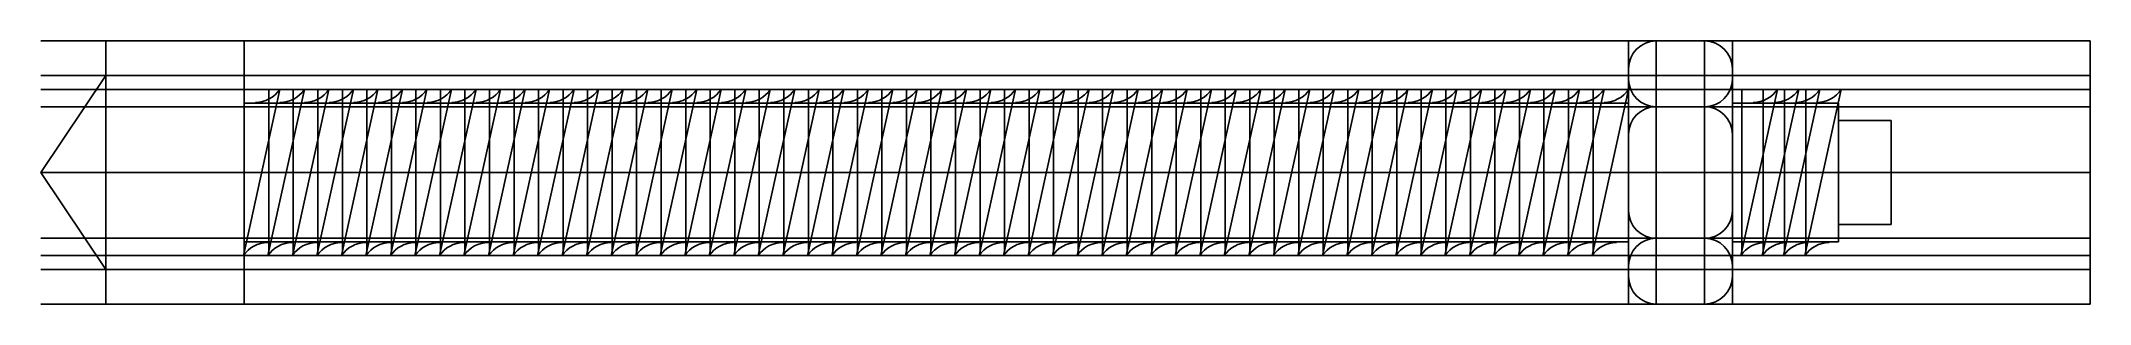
# Model space of a CAD drawing. Extents: x -115 to 33, y -10 to 10.
import ezdxf

# ---------------------------------------------------------------- set-up
doc = ezdxf.new("R2010")
doc.units = 0
doc.layers.get('0').update_dxf_attribs({"linetype": 'CONTINUOUS'})

msp = doc.modelspace()

# ---------------------------------------------------------------- linework, layer by layer
at = {"linetype": 'CONTINUOUS'}
for p, q in [((33.34, 9.5), (-114.69, 9.5)), ((-110, -9.5), (-110, 9.5)), ((-100, -9.5), (-100, 9.5)), ((0, 9.5), (0, -9.5)), ((0, -9.5), (0, 9.5)), ((2, -9.5), (2, 9.5)), ((2, 9.5), (5.5, 9.5)), ((5.5, -9.5), (5.5, 9.5)), ((7.5, -9.5), (7.5, 9.5)), ((33.34, -9.5), (33.34, 9.5)), ((0, 7.5), (0, -7.5)), ((7.5, 7.5), (7.5, -7.5)), ((-114.69, 7), (33.34, 7)), ((-110, 7), (-114.69, 0)), ((33.34, 6), (-114.69, 6)), ((0, 7), (-110, 7)), ((0, 7), (-110, 7)), ((-97.44, 6), (-100.07, 6)), ((-100.07, -6), (-97.44, 6)), ((-100, -6), (-100, 6)), ((-100, 6), (0, 6)), ((-100, -6), (-100, 6)), ((-95.66, 6), (-98.3, 6)), ((-98.3, -6), (-95.66, 6)), ((-98.23, -6), (-98.23, 6)), ((-93.89, 6), (-96.53, 6)), ((-96.53, -6), (-93.89, 6)), ((-96.46, -6), (-96.46, 6)), ((-92.12, 6), (-94.75, 6)), ((-94.75, -6), (-92.12, 6)), ((-94.69, -6), (-94.69, 6)), ((-90.35, 6), (-92.98, 6)), ((-92.98, -6), (-90.35, 6)), ((-92.91, -6), (-92.91, 6)), ((-88.58, 6), (-91.21, 6)), ((-91.21, -6), (-88.58, 6)), ((-91.14, -6), (-91.14, 6)), ((-86.81, 6), (-89.44, 6)), ((-89.44, -6), (-86.81, 6)), ((-89.37, -6), (-89.37, 6)), ((-85.03, 6), (-87.67, 6)), ((-87.67, -6), (-85.03, 6)), ((-87.6, -6), (-87.6, 6)), ((-83.26, 6), (-85.9, 6)), ((-85.9, -6), (-83.26, 6)), ((-85.83, -6), (-85.83, 6)), ((-81.49, 6), (-84.13, 6)), ((-84.13, -6), (-81.49, 6)), ((-84.06, -6), (-84.06, 6)), ((-79.72, 6), (-82.35, 6)), ((-82.35, -6), (-79.72, 6)), ((-82.28, -6), (-82.28, 6)), ((-77.95, 6), (-80.58, 6)), ((-80.58, -6), (-77.95, 6)), ((-80.51, -6), (-80.51, 6)), ((-76.18, 6), (-78.81, 6)), ((-78.81, -6), (-76.18, 6)), ((-78.74, -6), (-78.74, 6)), ((-74.41, 6), (-77.04, 6)), ((-77.04, -6), (-74.41, 6)), ((-76.97, -6), (-76.97, 6)), ((-72.63, 6), (-75.27, 6)), ((-75.27, -6), (-72.63, 6)), ((-75.2, -6), (-75.2, 6)), ((-70.86, 6), (-73.5, 6)), ((-73.5, -6), (-70.86, 6)), ((-73.43, -6), (-73.43, 6)), ((-69.09, 6), (-71.72, 6)), ((-71.72, -6), (-69.09, 6)), ((-71.66, -6), (-71.66, 6)), ((-67.32, 6), (-69.95, 6)), ((-69.95, -6), (-67.32, 6)), ((-69.88, -6), (-69.88, 6)), ((-65.55, 6), (-68.18, 6)), ((-68.18, -6), (-65.55, 6)), ((-68.11, -6), (-68.11, 6)), ((-63.78, 6), (-66.41, 6)), ((-66.41, -6), (-63.78, 6)), ((-66.34, -6), (-66.34, 6)), ((-62, 6), (-64.64, 6)), ((-64.64, -6), (-62, 6)), ((-64.57, -6), (-64.57, 6)), ((-60.23, 6), (-62.87, 6)), ((-62.87, -6), (-60.23, 6)), ((-62.8, -6), (-62.8, 6)), ((-58.46, 6), (-61.1, 6)), ((-61.1, -6), (-58.46, 6)), ((-61.03, -6), (-61.03, 6)), ((-56.69, 6), (-59.32, 6)), ((-59.32, -6), (-56.69, 6)), ((-59.25, -6), (-59.25, 6)), ((-54.92, 6), (-57.55, 6)), ((-57.55, -6), (-54.92, 6)), ((-57.48, -6), (-57.48, 6)), ((-53.15, 6), (-55.78, 6)), ((-55.78, -6), (-53.15, 6)), ((-55.71, -6), (-55.71, 6)), ((-51.38, 6), (-54.01, 6)), ((-54.01, -6), (-51.38, 6)), ((-53.94, -6), (-53.94, 6)), ((-49.6, 6), (-52.24, 6)), ((-52.24, -6), (-49.6, 6)), ((-52.17, -6), (-52.17, 6)), ((-47.83, 6), (-50.47, 6)), ((-50.47, -6), (-47.83, 6)), ((-50.4, -6), (-50.4, 6)), ((-46.06, 6), (-48.69, 6)), ((-48.69, -6), (-46.06, 6)), ((-48.62, -6), (-48.62, 6)), ((-44.29, 6), (-46.92, 6)), ((-46.92, -6), (-44.29, 6)), ((-46.85, -6), (-46.85, 6)), ((-42.52, 6), (-45.15, 6)), ((-45.15, -6), (-42.52, 6)), ((-45.08, -6), (-45.08, 6)), ((-40.75, 6), (-43.38, 6)), ((-43.38, -6), (-40.75, 6)), ((-43.31, -6), (-43.31, 6)), ((-38.97, 6), (-41.61, 6)), ((-41.61, -6), (-38.97, 6)), ((-41.54, -6), (-41.54, 6)), ((-37.2, 6), (-39.84, 6)), ((-39.84, -6), (-37.2, 6)), ((-39.77, -6), (-39.77, 6)), ((-35.43, 6), (-38.06, 6)), ((-38.06, -6), (-35.43, 6)), ((-38, -6), (-38, 6)), ((-33.66, 6), (-36.29, 6)), ((-36.29, -6), (-33.66, 6)), ((-36.22, -6), (-36.22, 6)), ((-31.89, 6), (-34.52, 6)), ((-34.52, -6), (-31.89, 6)), ((-34.45, -6), (-34.45, 6)), ((-30.12, 6), (-32.75, 6)), ((-32.75, -6), (-30.12, 6)), ((-32.68, -6), (-32.68, 6)), ((-28.34, 6), (-30.98, 6)), ((-30.98, -6), (-28.34, 6)), ((-30.91, -6), (-30.91, 6)), ((-26.57, 6), (-29.21, 6)), ((-29.21, -6), (-26.57, 6)), ((-29.14, -6), (-29.14, 6)), ((-24.8, 6), (-27.44, 6)), ((-27.44, -6), (-24.8, 6)), ((-27.37, -6), (-27.37, 6)), ((-23.03, 6), (-25.66, 6)), ((-25.66, -6), (-23.03, 6)), ((-25.59, -6), (-25.59, 6)), ((-21.26, 6), (-23.89, 6)), ((-23.89, -6), (-21.26, 6)), ((-23.82, -6), (-23.82, 6)), ((-19.49, 6), (-22.12, 6)), ((-22.12, -6), (-19.49, 6)), ((-22.05, -6), (-22.05, 6)), ((-17.72, 6), (-20.35, 6)), ((-20.35, -6), (-17.72, 6)), ((-20.28, -6), (-20.28, 6)), ((-15.94, 6), (-18.58, 6)), ((-18.58, -6), (-15.94, 6)), ((-18.51, -6), (-18.51, 6)), ((-14.17, 6), (-16.81, 6)), ((-16.81, -6), (-14.17, 6)), ((-16.74, -6), (-16.74, 6)), ((-12.4, 6), (-15.03, 6)), ((-15.03, -6), (-12.4, 6)), ((-14.97, -6), (-14.97, 6)), ((-10.63, 6), (-13.26, 6)), ((-13.26, -6), (-10.63, 6)), ((-13.19, -6), (-13.19, 6)), ((-8.86, 6), (-11.49, 6)), ((-11.49, -6), (-8.86, 6)), ((-11.42, -6), (-11.42, 6)), ((-7.09, 6), (-9.72, 6)), ((-9.72, -6), (-7.09, 6)), ((-9.65, -6), (-9.65, 6)), ((-5.31, 6), (-7.95, 6)), ((-7.95, -6), (-5.31, 6)), ((-7.88, -6), (-7.88, 6)), ((-3.54, 6), (-6.18, 6)), ((-6.18, -6), (-3.54, 6)), ((-6.11, -6), (-6.11, 6)), ((-1.77, 6), (-4.41, 6)), ((-4.41, -6), (-1.77, 6)), ((-4.34, -6), (-4.34, 6)), ((0, 6), (-2.63, 6)), ((-2.63, -6), (0, 6)), ((-2.56, -6), (-2.56, 6)), ((0, 6), (0, 7)), ((0, 7), (0, 5)), ((10.76, 6), (8.12, 6)), ((8.12, -6), (10.76, 6)), ((8.19, -6), (8.19, 6)), ((12.3, 6), (9.66, 6)), ((9.66, -6), (12.3, 6)), ((9.73, -6), (9.73, 6)), ((13.83, 6), (11.2, 6)), ((11.2, -6), (13.83, 6)), ((11.27, -6), (11.27, 6)), ((15.37, 6), (12.74, 6)), ((12.74, -6), (15.37, 6)), ((12.81, -6), (12.81, 6)), ((33.34, 4.75), (-114.69, 4.75)), ((0, 5), (-100, 5)), ((-100, 5), (-100, -5)), ((-100, -5), (-100, 5)), ((2, 4.75), (5.5, 4.75)), ((7.5, 5), (15.16, 5)), ((15.16, 5), (15.16, -5)), ((15.16, 3.75), (18.97, 3.75)), ((18.97, 3.75), (18.97, -3.75)), ((-114.69, 0), (33.34, 0)), ((-114.69, 0), (-110, -7)), ((-100.07, 0), (-97.44, 0)), ((-98.3, 0), (-95.66, 0)), ((-96.53, 0), (-93.89, 0)), ((-94.75, 0), (-92.12, 0)), ((-92.98, 0), (-90.35, 0)), ((-91.21, 0), (-88.58, 0)), ((-89.44, 0), (-86.81, 0)), ((-87.67, 0), (-85.03, 0)), ((-85.9, 0), (-83.26, 0)), ((-84.13, 0), (-81.49, 0)), ((-82.35, 0), (-79.72, 0)), ((-80.58, 0), (-77.95, 0)), ((-78.81, 0), (-76.18, 0)), ((-77.04, 0), (-74.41, 0)), ((-75.27, 0), (-72.63, 0)), ((-73.5, 0), (-70.86, 0)), ((-71.72, 0), (-69.09, 0)), ((-69.95, 0), (-67.32, 0)), ((-68.18, 0), (-65.55, 0)), ((-66.41, 0), (-63.78, 0)), ((-64.64, 0), (-62, 0)), ((-62.87, 0), (-60.23, 0)), ((-61.1, 0), (-58.46, 0)), ((-59.32, 0), (-56.69, 0)), ((-57.55, 0), (-54.92, 0)), ((-55.78, 0), (-53.15, 0)), ((-54.01, 0), (-51.38, 0)), ((-52.24, 0), (-49.6, 0)), ((-50.47, 0), (-47.83, 0)), ((-48.69, 0), (-46.06, 0)), ((-46.92, 0), (-44.29, 0)), ((-45.15, 0), (-42.52, 0)), ((-43.38, 0), (-40.75, 0)), ((-41.61, 0), (-38.97, 0)), ((-39.84, 0), (-37.2, 0)), ((-38.06, 0), (-35.43, 0)), ((-36.29, 0), (-33.66, 0)), ((-34.52, 0), (-31.89, 0)), ((-32.75, 0), (-30.12, 0)), ((-30.98, 0), (-28.34, 0)), ((-29.21, 0), (-26.57, 0)), ((-27.44, 0), (-24.8, 0)), ((-25.66, 0), (-23.03, 0)), ((-23.89, 0), (-21.26, 0)), ((-22.12, 0), (-19.49, 0)), ((-20.35, 0), (-17.72, 0)), ((-18.58, 0), (-15.94, 0)), ((-16.81, 0), (-14.17, 0)), ((-15.03, 0), (-12.4, 0)), ((-13.26, 0), (-10.63, 0)), ((-11.49, 0), (-8.86, 0)), ((-9.72, 0), (-7.09, 0)), ((-7.95, 0), (-5.31, 0)), ((-6.18, 0), (-3.54, 0)), ((-4.41, 0), (-1.77, 0)), ((-2.63, 0), (0, 0)), ((8.12, 0), (10.76, 0)), ((9.66, 0), (12.3, 0)), ((11.2, 0), (13.83, 0)), ((12.74, 0), (15.37, 0)), ((15.16, 0), (18.97, 0)), ((15.16, -3.75), (18.97, -3.75)), ((33.34, -4.75), (-114.69, -4.75)), ((-100, -5), (0, -5)), ((0, -6.25), (0, -5)), ((2, -4.75), (5.5, -4.75)), ((7.5, -5), (15.16, -5)), ((33.34, -6), (-114.69, -6)), ((-114.69, -7), (33.34, -7)), ((-110, -7), (0, -7)), ((-97.44, -6), (-100.07, -6)), ((0, -6), (-100, -6)), ((-95.66, -6), (-98.3, -6)), ((-93.89, -6), (-96.53, -6)), ((-92.12, -6), (-94.75, -6)), ((-90.35, -6), (-92.98, -6)), ((-88.58, -6), (-91.21, -6)), ((-86.81, -6), (-89.44, -6)), ((-85.03, -6), (-87.67, -6)), ((-83.26, -6), (-85.9, -6)), ((-81.49, -6), (-84.13, -6)), ((-79.72, -6), (-82.35, -6)), ((-77.95, -6), (-80.58, -6)), ((-76.18, -6), (-78.81, -6)), ((-74.41, -6), (-77.04, -6)), ((-72.63, -6), (-75.27, -6)), ((-70.86, -6), (-73.5, -6)), ((-69.09, -6), (-71.72, -6)), ((-67.32, -6), (-69.95, -6)), ((-65.55, -6), (-68.18, -6)), ((-63.78, -6), (-66.41, -6)), ((-62, -6), (-64.64, -6)), ((-60.23, -6), (-62.87, -6)), ((-58.46, -6), (-61.1, -6)), ((-56.69, -6), (-59.32, -6)), ((-54.92, -6), (-57.55, -6)), ((-53.15, -6), (-55.78, -6)), ((-51.38, -6), (-54.01, -6)), ((-49.6, -6), (-52.24, -6)), ((-47.83, -6), (-50.47, -6)), ((-46.06, -6), (-48.69, -6)), ((-44.29, -6), (-46.92, -6)), ((-42.52, -6), (-45.15, -6)), ((-40.75, -6), (-43.38, -6)), ((-38.97, -6), (-41.61, -6)), ((-37.2, -6), (-39.84, -6)), ((-35.43, -6), (-38.06, -6)), ((-33.66, -6), (-36.29, -6)), ((-31.89, -6), (-34.52, -6)), ((-30.12, -6), (-32.75, -6)), ((-28.34, -6), (-30.98, -6)), ((-26.57, -6), (-29.21, -6)), ((-24.8, -6), (-27.44, -6)), ((-23.03, -6), (-25.66, -6)), ((-21.26, -6), (-23.89, -6)), ((-19.49, -6), (-22.12, -6)), ((-17.72, -6), (-20.35, -6)), ((-15.94, -6), (-18.58, -6)), ((-14.17, -6), (-16.81, -6)), ((-12.4, -6), (-15.03, -6)), ((-10.63, -6), (-13.26, -6)), ((-8.86, -6), (-11.49, -6)), ((-7.09, -6), (-9.72, -6)), ((-5.31, -6), (-7.95, -6)), ((-3.54, -6), (-6.18, -6)), ((-1.77, -6), (-4.41, -6)), ((0, -6), (-2.63, -6)), ((0, -7), (0, -6)), ((10.76, -6), (8.12, -6)), ((12.3, -6), (9.66, -6)), ((13.83, -6), (11.2, -6)), ((15.37, -6), (12.74, -6)), ((33.34, -9.5), (-114.69, -9.5)), ((2, -9.5), (5.5, -9.5))]:
    msp.add_line(p, q, dxfattribs=at)
for centre, radius, start, end in [((2, 7.5), 2, 90, 180), ((5.5, 7.5), 2, 0, 90), ((-99.2, 7.18), 2.12, 270.0338, 326.1788), ((-97.42, 7.18), 2.12, 269.7638, 326.1793), ((-95.65, 7.18), 2.12, 270.0338, 326.1788), ((-93.88, 7.18), 2.12, 270.0338, 326.1788), ((-92.11, 7.18), 2.12, 270.0338, 326.1788), ((-90.34, 7.18), 2.12, 270.0338, 326.1788), ((-88.57, 7.18), 2.12, 270.0338, 326.1788), ((-86.79, 7.18), 2.12, 269.7638, 326.1793), ((-85.02, 7.18), 2.12, 270.0338, 326.1788), ((-83.25, 7.18), 2.12, 270.0338, 326.1788), ((-81.48, 7.18), 2.12, 270.0338, 326.1788), ((-79.71, 7.18), 2.12, 270.0338, 326.1788), ((-77.94, 7.18), 2.12, 270.0338, 326.1788), ((-76.17, 7.18), 2.12, 270.0338, 326.1788), ((-74.39, 7.18), 2.12, 269.7638, 326.1793), ((-72.62, 7.18), 2.12, 270.0338, 326.1788), ((-70.85, 7.18), 2.12, 270.0338, 326.1788), ((-69.08, 7.18), 2.12, 270.0338, 326.1788), ((-67.31, 7.18), 2.12, 270.0338, 326.1788), ((-65.54, 7.18), 2.12, 270.0338, 326.1788), ((-63.76, 7.18), 2.12, 269.7638, 326.1793), ((-61.99, 7.18), 2.12, 270.0338, 326.1788), ((-60.22, 7.18), 2.12, 270.0338, 326.1788), ((-58.45, 7.18), 2.12, 270.0338, 326.1788), ((-56.68, 7.18), 2.12, 270.0338, 326.1788), ((-54.91, 7.18), 2.12, 270.0338, 326.1788), ((-53.14, 7.18), 2.12, 270.0338, 326.1788), ((-51.36, 7.18), 2.12, 269.7638, 326.1793), ((-49.59, 7.18), 2.12, 270.0338, 326.1788), ((-47.82, 7.18), 2.12, 270.0338, 326.1788), ((-46.05, 7.18), 2.12, 270.0338, 326.1788), ((-44.28, 7.18), 2.12, 270.0338, 326.1788), ((-42.51, 7.18), 2.12, 270.0338, 326.1788), ((-40.73, 7.18), 2.12, 269.7638, 326.1793), ((-38.96, 7.18), 2.12, 270.0338, 326.1788), ((-37.19, 7.18), 2.12, 270.0338, 326.1788), ((-35.42, 7.18), 2.12, 270.0338, 326.1788), ((-33.65, 7.18), 2.12, 270.0338, 326.1788), ((-31.88, 7.18), 2.12, 270.0338, 326.1788), ((-30.1, 7.18), 2.12, 269.7638, 326.1793), ((-28.33, 7.18), 2.12, 269.7638, 326.1793), ((-26.56, 7.18), 2.12, 270.0338, 326.1788), ((-24.79, 7.18), 2.12, 270.0338, 326.1788), ((-23.02, 7.18), 2.12, 270.0338, 326.1788), ((-21.25, 7.18), 2.12, 270.0338, 326.1788), ((-19.48, 7.18), 2.12, 270.0338, 326.1788), ((-17.7, 7.18), 2.12, 269.7638, 326.1793), ((-15.93, 7.18), 2.12, 270.0338, 326.1788), ((-14.16, 7.18), 2.12, 270.0338, 326.1788), ((-12.39, 7.18), 2.12, 270.0338, 326.1788), ((-10.62, 7.18), 2.12, 270.0338, 326.1788), ((-8.85, 7.18), 2.12, 270.0338, 326.1788), ((-7.07, 7.18), 2.12, 269.7638, 326.1793), ((-5.3, 7.18), 2.12, 270.0338, 326.1788), ((-3.53, 7.18), 2.12, 270.0338, 326.1788), ((-1.76, 7.18), 2.12, 270.0338, 326.1788), ((2, 6.75), 2, 180, 270), ((5.5, 6.75), 2, 270, 0), ((9, 7.18), 2.12, 270.0338, 326.1788), ((10.54, 7.18), 2.12, 269.7638, 326.1793), ((12.07, 7.18), 2.12, 270.0338, 326.1788), ((13.61, 7.18), 2.12, 270.0338, 326.1788), ((2, 2.75), 2, 90, 180), ((5.5, 2.75), 2, 0, 90), ((2, -2.75), 2, 180, 270), ((5.5, -2.75), 2, 270, 0), ((-98.31, -7.18), 2.12, 90.0338, 146.1788), ((-96.54, -7.18), 2.12, 90.0338, 146.1788), ((-94.77, -7.18), 2.12, 89.7638, 146.1793), ((-92.99, -7.18), 2.12, 90.0338, 146.1788), ((-91.22, -7.18), 2.12, 90.0338, 146.1788), ((-89.45, -7.18), 2.12, 90.0338, 146.1788), ((-87.68, -7.18), 2.12, 90.0338, 146.1788), ((-85.91, -7.18), 2.12, 90.0338, 146.1788), ((-84.14, -7.18), 2.12, 90.0338, 146.1788), ((-82.37, -7.18), 2.12, 89.7638, 146.1793), ((-80.59, -7.18), 2.12, 90.0338, 146.1788), ((-78.82, -7.18), 2.12, 90.0338, 146.1788), ((-77.05, -7.18), 2.12, 90.0338, 146.1788), ((-75.28, -7.18), 2.12, 90.0338, 146.1788), ((-73.51, -7.18), 2.12, 90.0338, 146.1788), ((-71.74, -7.18), 2.12, 89.7638, 146.1793), ((-69.96, -7.18), 2.12, 90.0338, 146.1788), ((-68.19, -7.18), 2.12, 90.0338, 146.1788), ((-66.42, -7.18), 2.12, 90.0338, 146.1788), ((-64.65, -7.18), 2.12, 90.0338, 146.1788), ((-62.88, -7.18), 2.12, 90.0338, 146.1788), ((-61.11, -7.18), 2.12, 89.7638, 146.1793), ((-59.34, -7.18), 2.12, 89.7638, 146.1793), ((-57.56, -7.18), 2.12, 90.0338, 146.1788), ((-55.79, -7.18), 2.12, 90.0338, 146.1788), ((-54.02, -7.18), 2.12, 90.0338, 146.1788), ((-52.25, -7.18), 2.12, 90.0338, 146.1788), ((-50.48, -7.18), 2.12, 90.0338, 146.1788), ((-48.71, -7.18), 2.12, 89.7638, 146.1793), ((-46.93, -7.18), 2.12, 90.0338, 146.1788), ((-45.16, -7.18), 2.12, 90.0338, 146.1788), ((-43.39, -7.18), 2.12, 90.0338, 146.1788), ((-41.62, -7.18), 2.12, 90.0338, 146.1788), ((-39.85, -7.18), 2.12, 90.0338, 146.1788), ((-38.08, -7.18), 2.12, 89.7638, 146.1793), ((-36.3, -7.18), 2.12, 90.0338, 146.1788), ((-34.53, -7.18), 2.12, 90.0338, 146.1788), ((-32.76, -7.18), 2.12, 90.0338, 146.1788), ((-30.99, -7.18), 2.12, 90.0338, 146.1788), ((-29.22, -7.18), 2.12, 90.0338, 146.1788), ((-27.45, -7.18), 2.12, 90.0338, 146.1788), ((-25.68, -7.18), 2.12, 89.7638, 146.1793), ((-23.9, -7.18), 2.12, 90.0338, 146.1788), ((-22.13, -7.18), 2.12, 90.0338, 146.1788), ((-20.36, -7.18), 2.12, 90.0338, 146.1788), ((-18.59, -7.18), 2.12, 90.0338, 146.1788), ((-16.82, -7.18), 2.12, 90.0338, 146.1788), ((-15.05, -7.18), 2.12, 89.7638, 146.1793), ((-13.27, -7.18), 2.12, 90.0338, 146.1788), ((-11.5, -7.18), 2.12, 90.0338, 146.1788), ((-9.73, -7.18), 2.12, 90.0338, 146.1788), ((-7.96, -7.18), 2.12, 90.0338, 146.1788), ((-6.19, -7.18), 2.12, 90.0338, 146.1788), ((-4.42, -7.18), 2.12, 90.0338, 146.1788), ((-2.65, -7.18), 2.12, 89.7638, 146.1793), ((-0.87, -7.18), 2.12, 90.0338, 146.1788), ((2, -6.75), 2, 90, 180), ((5.5, -6.75), 2, 0, 90), ((9.88, -7.18), 2.12, 89.7638, 146.1793), ((11.42, -7.18), 2.12, 90.0338, 146.1788), ((12.96, -7.18), 2.12, 90.0338, 146.1788), ((14.5, -7.18), 2.12, 90.0338, 146.1788), ((2, -7.5), 2, 180, 270), ((5.5, -7.5), 2, 270, 0)]:
    msp.add_arc(centre, radius, start, end, dxfattribs=at)

doc.saveas('drawing.dxf')
